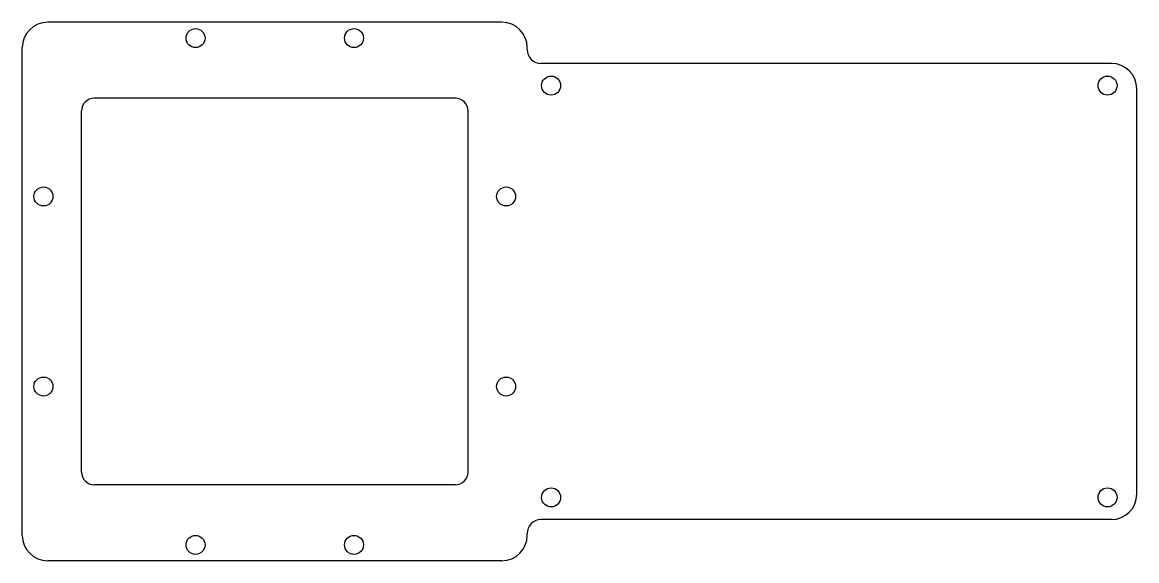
# Model space of a CAD drawing. Header units: millimetres. Extents: x -81 to 94, y -43 to 42.
import ezdxf

# ---------------------------------------------------------------- set-up
doc = ezdxf.new("R2010")
doc.units = ezdxf.units.MM

msp = doc.modelspace()

# ---------------------------------------------------------------- linework, layer by layer
at = {"color": 7, "linetype": 'Continuous'}
for p, q in [((-5.67, 41.86), (-77.33, 41.86)), ((-81.33, -39.14), (-81.33, 37.86)), ((-1.67, 37.56), (-1.67, 37.86)), ((90.5, 35.36), (0.53, 35.36)), ((94.5, -32.64), (94.5, 31.36)), ((-13, 29.86), (-70, 29.86)), ((-72, -29.14), (-72, 27.86)), ((-11, -29.14), (-11, 27.86)), ((-13, -31.14), (-70, -31.14)), ((90.5, -36.64), (0.53, -36.64)), ((-1.67, -39.14), (-1.67, -38.84)), ((-5.67, -43.14), (-77.33, -43.14))]:
    msp.add_line(p, q, dxfattribs=at)
for centre in [(-54, 39.36), (-29, 39.36), (2.1, 31.86), (89.9, 31.86), (-78, 14.36), (-5, 14.36), (-78, -15.64), (-5, -15.64), (2.1, -33.14), (89.9, -33.14), (-54, -40.64), (-29, -40.64)]:
    msp.add_circle(centre, 1.5, dxfattribs=at)
for centre, radius, start, end in [((-77.33, 37.86), 4, 90, 180), ((-5.67, 37.86), 4, 0, 90), ((0.53, 37.56), 2.2, 180, 270), ((90.5, 31.36), 4, 0, 90), ((-70, 27.86), 2, 90, 180), ((-13, 27.86), 2, 0, 90), ((-70, -29.14), 2, 180, 270), ((-13, -29.14), 2, 270, 0), ((90.5, -32.64), 4, 270, 0), ((0.53, -38.84), 2.2, 90, 180), ((-77.33, -39.14), 4, 180, 270), ((-5.67, -39.14), 4, 270, 0)]:
    msp.add_arc(centre, radius, start, end, dxfattribs=at)

doc.saveas('drawing.dxf')
